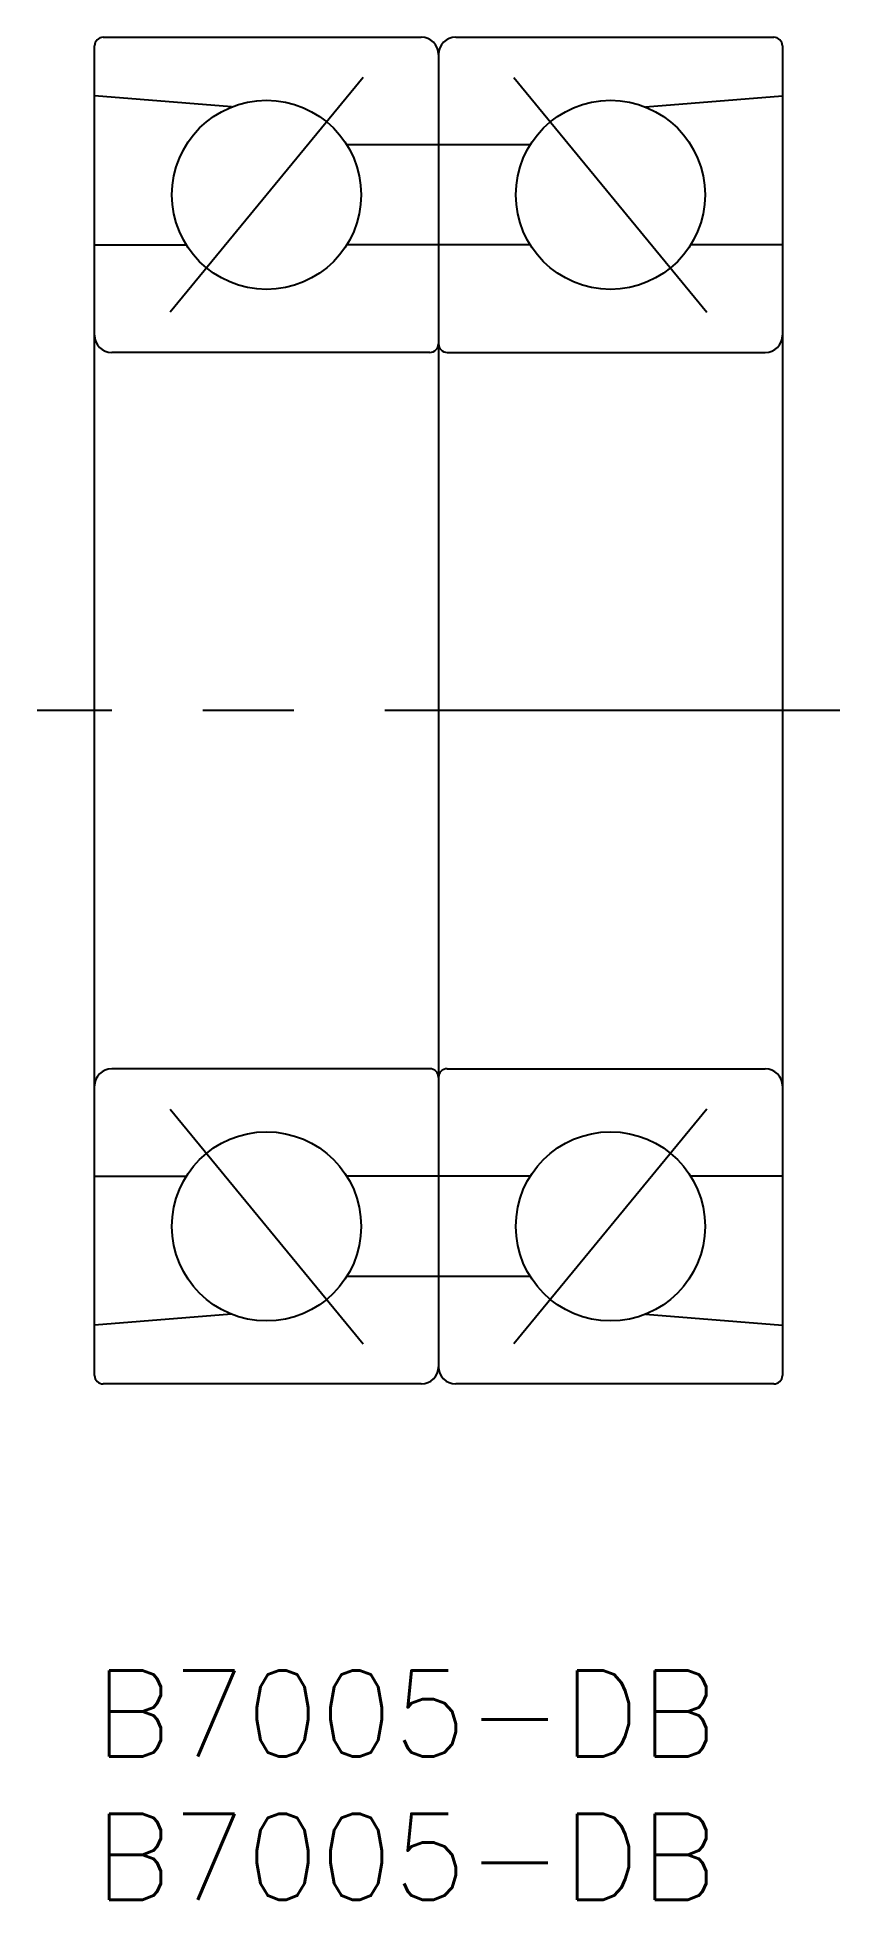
# Model space of a CAD drawing. Extents: x -2 to 26, y -8 to 57.
import ezdxf

# ---------------------------------------------------------------- set-up
doc = ezdxf.new("R2010")
doc.units = 0
doc.header["$LTSCALE"] = 0.5
doc.linetypes.add('CENTER', pattern=[50.8, 31.75, -6.35, 6.35, -6.35])
for name, color, linetype in [('MSM_CENTER', 1, 'CENTER'), ('MSM_CONTINUOUS', 7, 'CONTINUOUS'), ('MSM_PART_NUMBER', 7, 'CONTINUOUS')]:
    doc.layers.add(name, color=color, linetype=linetype)
doc.styles.get("Standard").update_dxf_attribs({"font": 'txt.shx', "height": 3, "bigfont": 'bigfont.shx'})

# ---------------------------------------------------------------- blocks, each defined once
blk = doc.blocks.new('*U2')
at = {"layer": 'MSM_PART_NUMBER'}
blk.add_text('B7005-DB', height=3, dxfattribs=at).set_placement((0, -3))
blk = doc.blocks.new('*U3')
at = {"layer": 'MSM_PART_NUMBER'}
blk.add_text('B7005-DB', height=3, dxfattribs=at).set_placement((0, -8))

msp = doc.modelspace()

# ---------------------------------------------------------------- linework, layer by layer
at = {"layer": 'MSM_CENTER'}
for p, q in [((9.366, 55.594), (2.634, 47.406)), ((14.634, 55.594), (21.366, 47.406)), ((26, 33.5), (-2, 33.5)), ((2.634, 19.594), (9.366, 11.406)), ((21.366, 19.594), (14.634, 11.406))]:
    msp.add_line(p, q, dxfattribs=at)
at = {"layer": 'MSM_CONTINUOUS'}
for p, q in [((0, 10.3), (0, 56.7)), ((0.3, 57), (11.4, 57)), ((12.6, 57), (23.7, 57)), ((24, 56.7), (24, 10.3)), ((12, 56.4), (12, 10.6)), ((4.783, 54.567), (0, 54.95)), ((19.217, 54.567), (24, 54.95)), ((15.202, 53.25), (8.798, 53.25)), ((0, 49.75), (3.202, 49.75)), ((15.202, 49.75), (8.798, 49.75)), ((24, 49.75), (20.798, 49.75)), ((11.7, 46), (0.6, 46)), ((12.3, 46), (23.4, 46)), ((11.7, 21), (0.6, 21)), ((12.3, 21), (23.4, 21)), ((0, 17.25), (3.202, 17.25)), ((15.202, 17.25), (8.798, 17.25)), ((24, 17.25), (20.798, 17.25)), ((15.202, 13.75), (8.798, 13.75)), ((4.783, 12.433), (0, 12.05)), ((19.217, 12.433), (24, 12.05)), ((11.4, 10), (0.3, 10)), ((23.7, 10), (12.6, 10))]:
    msp.add_line(p, q, dxfattribs=at)
for centre in [(6, 51.5), (18, 51.5), (6, 15.5), (18, 15.5)]:
    msp.add_circle(centre, 3.3, dxfattribs=at)
for centre, radius, start, end in [((0.3, 56.7), 0.3, 90, 180), ((11.4, 56.4), 0.6, 0, 90), ((12.6, 56.4), 0.6, 90, 180), ((23.7, 56.7), 0.3, 0, 90), ((0.6, 46.6), 0.6, 180, 270), ((11.7, 46.3), 0.3, 270, 0), ((12.3, 46.3), 0.3, 180, 270), ((23.4, 46.6), 0.6, 270, 0), ((0.6, 20.4), 0.6, 90, 180), ((11.7, 20.7), 0.3, 0, 90), ((12.3, 20.7), 0.3, 90, 180), ((23.4, 20.4), 0.6, 0, 90), ((11.4, 10.6), 0.6, 270, 0), ((12.6, 10.6), 0.6, 180, 270), ((0.3, 10.3), 0.3, 180, 270), ((23.7, 10.3), 0.3, 270, 0)]:
    msp.add_arc(centre, radius, start, end, dxfattribs=at)

# ---------------------------------------------------------------- block references
for name in ['*U2', '*U3']:
    msp.add_blockref(name, (0, 0), dxfattribs=at)

doc.saveas('drawing.dxf')
